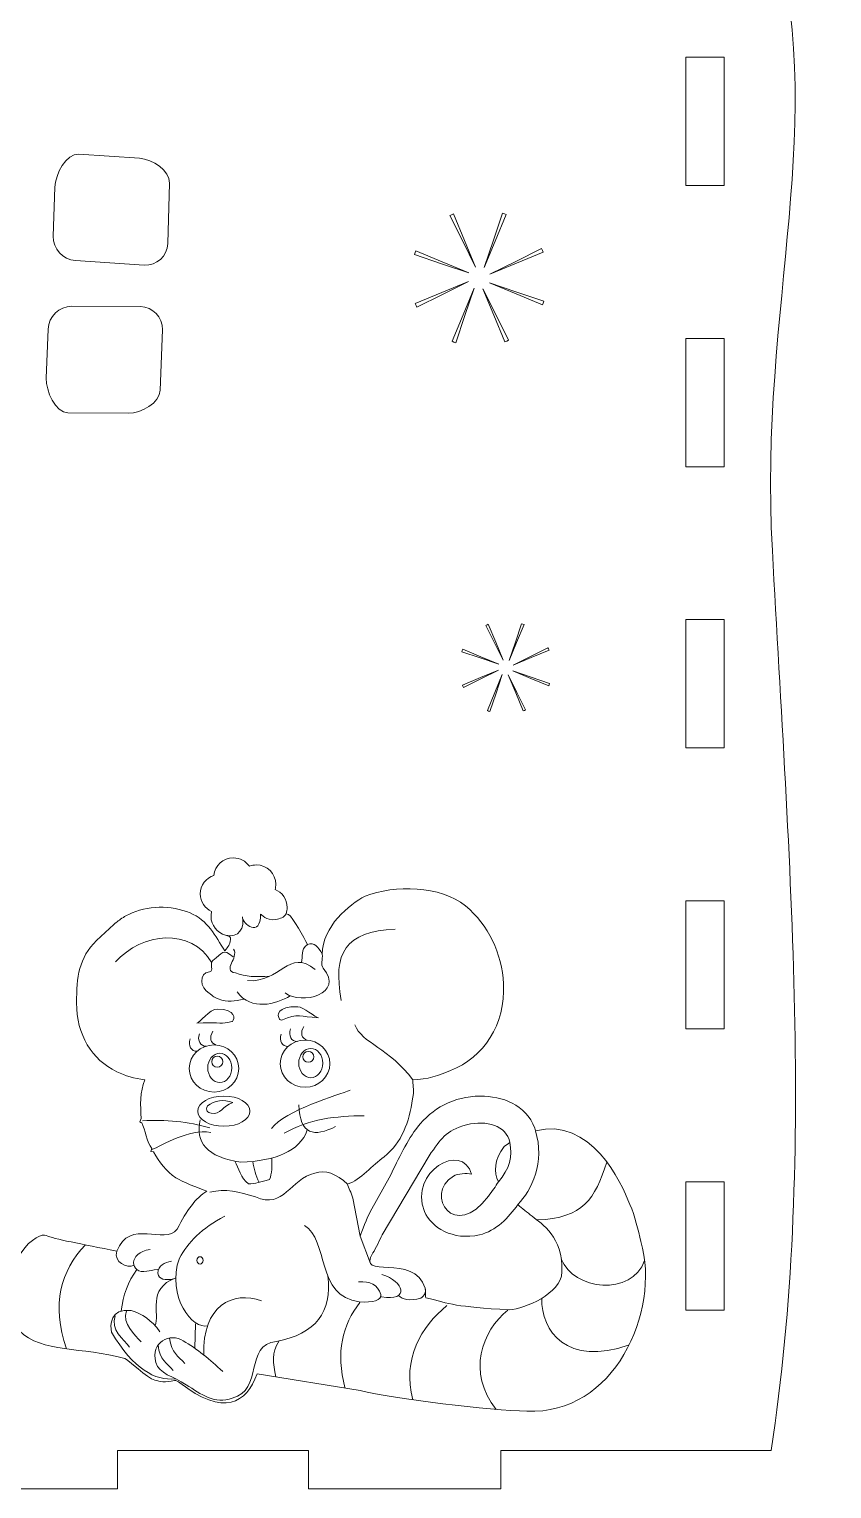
# Model space of a CAD drawing. Header units: centimetres. Extents: x -46.6 to 47.1, y -34.6 to 34.6.
# Drawn here: x -31.82 to -19.25, y -9.19 to 13.65 of the extents above; entities that cross this region are included whole.
import ezdxf

# ---------------------------------------------------------------- set-up
doc = ezdxf.new("R2010")
doc.units = ezdxf.units.CM
doc.header["$MEASUREMENT"] = 0
doc.layers.add('layer 1', color=7, linetype='Continuous')

msp = doc.modelspace()

# ---------------------------------------------------------------- linework, layer by layer
at = {"layer": 'layer 1', "color": 5, "lineweight": 9}
for centre, major_axis, ratio in [((-28.9217, -2.61147), (0.3875, 0), 0.95429677), ((-27.49719, -2.53592), (0.3875, 0), 0.95429677), ((-28.83249, -2.6026), (0, 0.22998), 0.81841899), ((-28.87213, -2.5048), (0.08661, 0), 0.98856945), ((-27.40798, -2.52704), (0, 0.22997), 0.81845458), ((-27.44763, -2.42925), (0.08661, 0), 0.98856945), ((-28.76841, -3.27924), (0.40875, 0), 0.57866667), ((-29.14146, -5.61382), (0, 0.05757), 0.82681952)]:
    msp.add_ellipse(centre, major_axis=major_axis, ratio=ratio, dxfattribs=at)
at = {"layer": 'layer 1', "color": 250, "lineweight": 9}
for points, knots in [([(-33.47356, 25.71286), (-33.7584, 26.18218), (-33.6982, 26.8025), (-33.29278, 27.20792), (-33.29278, 27.20792), (-32.9273, 27.5734), (-32.3871, 27.65834), (-31.94036, 27.46282), (-31.94036, 27.46282), (-31.49362, 27.65836), (-30.95342, 27.5734), (-30.5879, 27.2079), (-30.5879, 27.2079), (-30.1826, 26.80254), (-30.12236, 26.1824), (-30.40702, 25.7131), (-30.40702, 25.7131), (-30.40702, 25.7131), (-20.21656, 15.39288), (-20.21656, 15.39288), (-20.21656, 15.39288), (-19.25286, 12.25298), (-20.40586, 9.32474), (-20.18298, 5.49694), (-20.18298, 5.49694), (-19.92496, 0.56344), (-19.50816, -4.05252), (-20.20264, -8.58912), (-20.20264, -8.58912), (-20.20264, -8.58912), (-24.43474, -8.58908), (-24.43474, -8.58908), (-24.43474, -8.58908), (-24.43474, -8.58908), (-24.43474, -9.18912), (-24.43474, -9.18912), (-24.43474, -9.18912), (-24.43474, -9.18912), (-27.44274, -9.18912), (-27.44274, -9.18912), (-27.44274, -9.18912), (-27.44274, -9.18912), (-27.44274, -8.58908), (-27.44274, -8.58908), (-27.44274, -8.58908), (-27.44274, -8.58908), (-30.43474, -8.58908), (-30.43474, -8.58908), (-30.43474, -8.58908), (-30.43474, -8.58908), (-30.43474, -9.18912), (-30.43474, -9.18912), (-30.43474, -9.18912), (-30.43474, -9.18912), (-33.44274, -9.18912), (-33.44274, -9.18912), (-33.44274, -9.18912), (-33.44274, -9.18912), (-33.44274, -8.58908), (-33.44274, -8.58908), (-33.44274, -8.58908), (-33.44274, -8.58908), (-36.43474, -8.58908), (-36.43474, -8.58908), (-36.43474, -8.58908), (-36.43474, -8.58908), (-36.43474, -9.18912), (-36.43474, -9.18912), (-36.43474, -9.18912), (-36.43474, -9.18912), (-39.44274, -9.18912), (-39.44274, -9.18912), (-39.44274, -9.18912), (-39.44274, -9.18912), (-39.44274, -8.58908), (-39.44274, -8.58908), (-39.44274, -8.58908), (-39.44274, -8.58908), (-43.67388, -8.58912), (-43.67388, -8.58912), (-43.67388, -8.58912), (-44.36836, -4.05252), (-43.95156, 0.56344), (-43.69354, 5.49694), (-43.69354, 5.49694), (-43.47096, 9.31954), (-44.6204, 12.24502), (-43.66376, 15.38008), (-43.66376, 15.38008), (-43.66376, 15.38008), (-43.66378, 15.39288), (-43.66378, 15.39288), (-43.66378, 15.39288), (-43.66378, 15.39288), (-33.47356, 25.71286), (-33.47356, 25.71286)], [0, 0, 0, 0, 0.04, 0.04, 0.04, 0.04, 0.08, 0.08, 0.08, 0.08, 0.12, 0.12, 0.12, 0.12, 0.16, 0.16, 0.16, 0.16, 0.2, 0.2, 0.2, 0.2, 0.24, 0.24, 0.24, 0.24, 0.28, 0.28, 0.28, 0.28, 0.32, 0.32, 0.32, 0.32, 0.36, 0.36, 0.36, 0.36, 0.4, 0.4, 0.4, 0.4, 0.44, 0.44, 0.44, 0.44, 0.48, 0.48, 0.48, 0.48, 0.52, 0.52, 0.52, 0.52, 0.56, 0.56, 0.56, 0.56, 0.6, 0.6, 0.6, 0.6, 0.64, 0.64, 0.64, 0.64, 0.68, 0.68, 0.68, 0.68, 0.72, 0.72, 0.72, 0.72, 0.76, 0.76, 0.76, 0.76, 0.8, 0.8, 0.8, 0.8, 0.84, 0.84, 0.84, 0.84, 0.88, 0.88, 0.88, 0.88, 0.92, 0.92, 0.92, 0.92, 1, 1, 1, 1]), ([(-31.03825, 11.69699), (-31.03825, 11.69699), (-30.08698, 11.63424), (-30.08698, 11.63424), (-30.08698, 11.63424), (-29.89007, 11.6213), (-29.61131, 11.44112), (-29.61753, 11.2438), (-29.61753, 11.2438), (-29.61753, 11.2438), (-29.64751, 10.29799), (-29.64751, 10.29799), (-29.64751, 10.29799), (-29.65377, 10.10064), (-29.81993, 9.94986), (-30.01685, 9.96283), (-30.01685, 9.96283), (-30.01685, 9.96283), (-31.09098, 10.03365), (-31.09098, 10.03365), (-31.09098, 10.03365), (-31.28783, 10.04662), (-31.44382, 10.21867), (-31.43757, 10.41602), (-31.43757, 10.41602), (-31.43757, 10.41602), (-31.41328, 11.18211), (-31.41328, 11.18211), (-31.41328, 11.18211), (-31.40703, 11.37946), (-31.23513, 11.70993), (-31.03825, 11.69699)], [0, 0, 0, 0, 0.11111111, 0.11111111, 0.11111111, 0.11111111, 0.22222222, 0.22222222, 0.22222222, 0.22222222, 0.33333333, 0.33333333, 0.33333333, 0.33333333, 0.44444444, 0.44444444, 0.44444444, 0.44444444, 0.55555556, 0.55555556, 0.55555556, 0.55555556, 0.66666667, 0.66666667, 0.66666667, 0.66666667, 0.77777778, 0.77777778, 0.77777778, 0.77777778, 1, 1, 1, 1]), ([(-31.20932, 7.64944), (-31.20932, 7.64944), (-30.25839, 7.64453), (-30.25839, 7.64453), (-30.25839, 7.64453), (-30.06155, 7.64347), (-29.77189, 7.80383), (-29.76469, 8.00159), (-29.76469, 8.00159), (-29.76469, 8.00159), (-29.73031, 8.94954), (-29.73031, 8.94954), (-29.73031, 8.94954), (-29.72313, 9.14733), (-29.87825, 9.30993), (-30.0751, 9.31096), (-30.0751, 9.31096), (-30.0751, 9.31096), (-31.14885, 9.31652), (-31.14885, 9.31652), (-31.14885, 9.31652), (-31.34564, 9.31754), (-31.51256, 9.15659), (-31.51973, 8.9588), (-31.51973, 8.9588), (-31.51973, 8.9588), (-31.54758, 8.19098), (-31.54758, 8.19098), (-31.54758, 8.19098), (-31.55476, 7.99319), (-31.40614, 7.65049), (-31.20932, 7.64944)], [0, 0, 0, 0, 0.11111111, 0.11111111, 0.11111111, 0.11111111, 0.22222222, 0.22222222, 0.22222222, 0.22222222, 0.33333333, 0.33333333, 0.33333333, 0.33333333, 0.44444444, 0.44444444, 0.44444444, 0.44444444, 0.55555556, 0.55555556, 0.55555556, 0.55555556, 0.66666667, 0.66666667, 0.66666667, 0.66666667, 0.77777778, 0.77777778, 0.77777778, 0.77777778, 1, 1, 1, 1])]:
    msp.add_open_spline(points, degree=3, knots=knots, dxfattribs=at)
at = {"layer": 'layer 1', "lineweight": 9}
for points in [[(-21.53888, 13.21492), (-21.53888, 13.21492), (-20.93888, 13.21492), (-20.93888, 13.21492), (-20.93888, 13.21492), (-20.93888, 13.21492), (-20.93888, 11.20692), (-20.93888, 11.20692), (-20.93888, 11.20692), (-20.93888, 11.20692), (-21.53888, 11.20692), (-21.53888, 11.20692), (-21.53888, 11.20692), (-21.53888, 11.20692), (-21.53888, 13.21492), (-21.53888, 13.21492)], [(-21.53888, 8.81492), (-21.53888, 8.81492), (-20.93888, 8.81492), (-20.93888, 8.81492), (-20.93888, 8.81492), (-20.93888, 8.81492), (-20.93888, 6.80692), (-20.93888, 6.80692), (-20.93888, 6.80692), (-20.93888, 6.80692), (-21.53888, 6.80692), (-21.53888, 6.80692), (-21.53888, 6.80692), (-21.53888, 6.80692), (-21.53888, 8.81492), (-21.53888, 8.81492)], [(-21.53888, 4.41492), (-21.53888, 4.41492), (-20.93888, 4.41492), (-20.93888, 4.41492), (-20.93888, 4.41492), (-20.93888, 4.41492), (-20.93888, 2.40692), (-20.93888, 2.40692), (-20.93888, 2.40692), (-20.93888, 2.40692), (-21.53888, 2.40692), (-21.53888, 2.40692), (-21.53888, 2.40692), (-21.53888, 2.40692), (-21.53888, 4.41492), (-21.53888, 4.41492)], [(-21.53888, 0.01492), (-21.53888, 0.01492), (-20.93888, 0.01492), (-20.93888, 0.01492), (-20.93888, 0.01492), (-20.93888, 0.01492), (-20.93888, -1.99308), (-20.93888, -1.99308), (-20.93888, -1.99308), (-20.93888, -1.99308), (-21.53888, -1.99308), (-21.53888, -1.99308), (-21.53888, -1.99308), (-21.53888, -1.99308), (-21.53888, 0.01492), (-21.53888, 0.01492)], [(-21.53888, -4.38508), (-21.53888, -4.38508), (-20.93888, -4.38508), (-20.93888, -4.38508), (-20.93888, -4.38508), (-20.93888, -4.38508), (-20.93888, -6.39308), (-20.93888, -6.39308), (-20.93888, -6.39308), (-20.93888, -6.39308), (-21.53888, -6.39308), (-21.53888, -6.39308), (-21.53888, -6.39308), (-21.53888, -6.39308), (-21.53888, -4.38508), (-21.53888, -4.38508)]]:
    msp.add_open_spline(points, degree=3, knots=[0, 0, 0, 0, 0.2, 0.2, 0.2, 0.2, 0.4, 0.4, 0.4, 0.4, 0.6, 0.6, 0.6, 0.6, 1, 1, 1, 1], dxfattribs=at)
at = {"layer": 'layer 1', "color": 5, "lineweight": 9}
for points, knots in [([(-24.83045, 9.93076), (-24.83045, 9.93076), (-25.00288, 10.34664), (-25.00288, 10.34664), (-25.00288, 10.34664), (-25.00288, 10.34664), (-25.17511, 10.76265), (-25.17511, 10.76265), (-25.17511, 10.76265), (-25.17511, 10.76265), (-25.20295, 10.75009), (-25.20295, 10.75009), (-25.20295, 10.75009), (-25.20295, 10.75009), (-25.23073, 10.73735), (-25.23073, 10.73735), (-25.23073, 10.73735), (-25.23073, 10.73735), (-25.03053, 10.33409), (-25.03053, 10.33409), (-25.03053, 10.33409), (-25.03053, 10.33409), (-24.83045, 9.93076), (-24.83045, 9.93076)], [0, 0, 0, 0, 0.14285714, 0.14285714, 0.14285714, 0.14285714, 0.28571429, 0.28571429, 0.28571429, 0.28571429, 0.42857143, 0.42857143, 0.42857143, 0.42857143, 0.57142857, 0.57142857, 0.57142857, 0.57142857, 0.71428571, 0.71428571, 0.71428571, 0.71428571, 1, 1, 1, 1]), ([(-24.69366, 9.92246), (-24.69366, 9.92246), (-24.52136, 10.33846), (-24.52136, 10.33846), (-24.52136, 10.33846), (-24.52136, 10.33846), (-24.34913, 10.75434), (-24.34913, 10.75434), (-24.34913, 10.75434), (-24.34913, 10.75434), (-24.37779, 10.76506), (-24.37779, 10.76506), (-24.37779, 10.76506), (-24.37779, 10.76506), (-24.40639, 10.7759), (-24.40639, 10.7759), (-24.40639, 10.7759), (-24.40639, 10.7759), (-24.55009, 10.34918), (-24.55009, 10.34918), (-24.55009, 10.34918), (-24.55009, 10.34918), (-24.69366, 9.92246), (-24.69366, 9.92246)], [0, 0, 0, 0, 0.14285714, 0.14285714, 0.14285714, 0.14285714, 0.28571429, 0.28571429, 0.28571429, 0.28571429, 0.42857143, 0.42857143, 0.42857143, 0.42857143, 0.57142857, 0.57142857, 0.57142857, 0.57142857, 0.71428571, 0.71428571, 0.71428571, 0.71428571, 1, 1, 1, 1]), ([(-24.93299, 9.84002), (-24.93299, 9.84002), (-25.34919, 10.01225), (-25.34919, 10.01225), (-25.34919, 10.01225), (-25.34919, 10.01225), (-25.76507, 10.18455), (-25.76507, 10.18455), (-25.76507, 10.18455), (-25.76507, 10.18455), (-25.77579, 10.15602), (-25.77579, 10.15602), (-25.77579, 10.15602), (-25.77579, 10.15602), (-25.78644, 10.12729), (-25.78644, 10.12729), (-25.78644, 10.12729), (-25.78644, 10.12729), (-25.35972, 9.98359), (-25.35972, 9.98359), (-25.35972, 9.98359), (-25.35972, 9.98359), (-24.93299, 9.84002), (-24.93299, 9.84002)], [0, 0, 0, 0, 0.14285714, 0.14285714, 0.14285714, 0.14285714, 0.28571429, 0.28571429, 0.28571429, 0.28571429, 0.42857143, 0.42857143, 0.42857143, 0.42857143, 0.57142857, 0.57142857, 0.57142857, 0.57142857, 0.71428571, 0.71428571, 0.71428571, 0.71428571, 1, 1, 1, 1]), ([(-23.78359, 10.19223), (-23.78359, 10.19223), (-23.79633, 10.22019), (-23.79633, 10.22019), (-23.79633, 10.22019), (-23.79633, 10.22019), (-24.19959, 10.01999), (-24.19959, 10.01999), (-24.19959, 10.01999), (-24.19959, 10.01999), (-24.60292, 9.81985), (-24.60292, 9.81985), (-24.60292, 9.81985), (-24.60292, 9.81985), (-24.18704, 9.99215), (-24.18704, 9.99215), (-24.18704, 9.99215), (-24.18704, 9.99215), (-23.7709, 10.16445), (-23.7709, 10.16445), (-23.7709, 10.16445), (-23.7709, 10.16445), (-23.78359, 10.19223), (-23.78359, 10.19223)], [0, 0, 0, 0, 0.14285714, 0.14285714, 0.14285714, 0.14285714, 0.28571429, 0.28571429, 0.28571429, 0.28571429, 0.42857143, 0.42857143, 0.42857143, 0.42857143, 0.57142857, 0.57142857, 0.57142857, 0.57142857, 0.71428571, 0.71428571, 0.71428571, 0.71428571, 1, 1, 1, 1]), ([(-25.76069, 9.33073), (-25.76069, 9.33073), (-25.74807, 9.30308), (-25.74807, 9.30308), (-25.74807, 9.30308), (-25.74807, 9.30308), (-25.34475, 9.50315), (-25.34475, 9.50315), (-25.34475, 9.50315), (-25.34475, 9.50315), (-24.94143, 9.70336), (-24.94143, 9.70336), (-24.94143, 9.70336), (-24.94143, 9.70336), (-25.3575, 9.53093), (-25.3575, 9.53093), (-25.3575, 9.53093), (-25.3575, 9.53093), (-25.7735, 9.35856), (-25.7735, 9.35856), (-25.7735, 9.35856), (-25.7735, 9.35856), (-25.76069, 9.33073), (-25.76069, 9.33073)], [0, 0, 0, 0, 0.14285714, 0.14285714, 0.14285714, 0.14285714, 0.28571429, 0.28571429, 0.28571429, 0.28571429, 0.42857143, 0.42857143, 0.42857143, 0.42857143, 0.57142857, 0.57142857, 0.57142857, 0.57142857, 0.71428571, 0.71428571, 0.71428571, 0.71428571, 1, 1, 1, 1]), ([(-24.85062, 9.60069), (-24.85062, 9.60069), (-25.02285, 9.18462), (-25.02285, 9.18462), (-25.02285, 9.18462), (-25.02285, 9.18462), (-25.19528, 8.76861), (-25.19528, 8.76861), (-25.19528, 8.76861), (-25.19528, 8.76861), (-25.16655, 8.75789), (-25.16655, 8.75789), (-25.16655, 8.75789), (-25.16655, 8.75789), (-25.13802, 8.74724), (-25.13802, 8.74724), (-25.13802, 8.74724), (-25.13802, 8.74724), (-24.99432, 9.17409), (-24.99432, 9.17409), (-24.99432, 9.17409), (-24.99432, 9.17409), (-24.85062, 9.60069), (-24.85062, 9.60069)], [0, 0, 0, 0, 0.14285714, 0.14285714, 0.14285714, 0.14285714, 0.28571429, 0.28571429, 0.28571429, 0.28571429, 0.42857143, 0.42857143, 0.42857143, 0.42857143, 0.57142857, 0.57142857, 0.57142857, 0.57142857, 0.71428571, 0.71428571, 0.71428571, 0.71428571, 1, 1, 1, 1]), ([(-24.61135, 9.68306), (-24.61135, 9.68306), (-24.19522, 9.51083), (-24.19522, 9.51083), (-24.19522, 9.51083), (-24.19522, 9.51083), (-23.77934, 9.33853), (-23.77934, 9.33853), (-23.77934, 9.33853), (-23.77934, 9.33853), (-23.76849, 9.36713), (-23.76849, 9.36713), (-23.76849, 9.36713), (-23.76849, 9.36713), (-23.7579, 9.39579), (-23.7579, 9.39579), (-23.7579, 9.39579), (-23.7579, 9.39579), (-24.1845, 9.53936), (-24.1845, 9.53936), (-24.1845, 9.53936), (-24.1845, 9.53936), (-24.61135, 9.68306), (-24.61135, 9.68306)], [0, 0, 0, 0, 0.14285714, 0.14285714, 0.14285714, 0.14285714, 0.28571429, 0.28571429, 0.28571429, 0.28571429, 0.42857143, 0.42857143, 0.42857143, 0.42857143, 0.57142857, 0.57142857, 0.57142857, 0.57142857, 0.71428571, 0.71428571, 0.71428571, 0.71428571, 1, 1, 1, 1]), ([(-24.71396, 9.59225), (-24.71396, 9.59225), (-24.54166, 9.17618), (-24.54166, 9.17618), (-24.54166, 9.17618), (-24.54166, 9.17618), (-24.36923, 8.76043), (-24.36923, 8.76043), (-24.36923, 8.76043), (-24.36923, 8.76043), (-24.34145, 8.77286), (-24.34145, 8.77286), (-24.34145, 8.77286), (-24.34145, 8.77286), (-24.31361, 8.78573), (-24.31361, 8.78573), (-24.31361, 8.78573), (-24.31361, 8.78573), (-24.51369, 9.18906), (-24.51369, 9.18906), (-24.51369, 9.18906), (-24.51369, 9.18906), (-24.71396, 9.59225), (-24.71396, 9.59225)], [0, 0, 0, 0, 0.14285714, 0.14285714, 0.14285714, 0.14285714, 0.28571429, 0.28571429, 0.28571429, 0.28571429, 0.42857143, 0.42857143, 0.42857143, 0.42857143, 0.57142857, 0.57142857, 0.57142857, 0.57142857, 0.71428571, 0.71428571, 0.71428571, 0.71428571, 1, 1, 1, 1]), ([(-24.39627, 3.77708), (-24.39627, 3.77708), (-24.51308, 4.05881), (-24.51308, 4.05881), (-24.51308, 4.05881), (-24.51308, 4.05881), (-24.62976, 4.34063), (-24.62976, 4.34063), (-24.62976, 4.34063), (-24.62976, 4.34063), (-24.64862, 4.33212), (-24.64862, 4.33212), (-24.64862, 4.33212), (-24.64862, 4.33212), (-24.66744, 4.32349), (-24.66744, 4.32349), (-24.66744, 4.32349), (-24.66744, 4.32349), (-24.53181, 4.0503), (-24.53181, 4.0503), (-24.53181, 4.0503), (-24.53181, 4.0503), (-24.39627, 3.77708), (-24.39627, 3.77708)], [0, 0, 0, 0, 0.14285714, 0.14285714, 0.14285714, 0.14285714, 0.28571429, 0.28571429, 0.28571429, 0.28571429, 0.42857143, 0.42857143, 0.42857143, 0.42857143, 0.57142857, 0.57142857, 0.57142857, 0.57142857, 0.71428571, 0.71428571, 0.71428571, 0.71428571, 1, 1, 1, 1]), ([(-24.30361, 3.77145), (-24.30361, 3.77145), (-24.18688, 4.05327), (-24.18688, 4.05327), (-24.18688, 4.05327), (-24.18688, 4.05327), (-24.0702, 4.335), (-24.0702, 4.335), (-24.0702, 4.335), (-24.0702, 4.335), (-24.08962, 4.34226), (-24.08962, 4.34226), (-24.08962, 4.34226), (-24.08962, 4.34226), (-24.109, 4.34961), (-24.109, 4.34961), (-24.109, 4.34961), (-24.109, 4.34961), (-24.20634, 4.06053), (-24.20634, 4.06053), (-24.20634, 4.06053), (-24.20634, 4.06053), (-24.30361, 3.77145), (-24.30361, 3.77145)], [0, 0, 0, 0, 0.14285714, 0.14285714, 0.14285714, 0.14285714, 0.28571429, 0.28571429, 0.28571429, 0.28571429, 0.42857143, 0.42857143, 0.42857143, 0.42857143, 0.57142857, 0.57142857, 0.57142857, 0.57142857, 0.71428571, 0.71428571, 0.71428571, 0.71428571, 1, 1, 1, 1]), ([(-24.46574, 3.7156), (-24.46574, 3.7156), (-24.74769, 3.83228), (-24.74769, 3.83228), (-24.74769, 3.83228), (-24.74769, 3.83228), (-25.02942, 3.949), (-25.02942, 3.949), (-25.02942, 3.949), (-25.02942, 3.949), (-25.03668, 3.92967), (-25.03668, 3.92967), (-25.03668, 3.92967), (-25.03668, 3.92967), (-25.0439, 3.91021), (-25.0439, 3.91021), (-25.0439, 3.91021), (-25.0439, 3.91021), (-24.75482, 3.81286), (-24.75482, 3.81286), (-24.75482, 3.81286), (-24.75482, 3.81286), (-24.46574, 3.7156), (-24.46574, 3.7156)], [0, 0, 0, 0, 0.14285714, 0.14285714, 0.14285714, 0.14285714, 0.28571429, 0.28571429, 0.28571429, 0.28571429, 0.42857143, 0.42857143, 0.42857143, 0.42857143, 0.57142857, 0.57142857, 0.57142857, 0.57142857, 0.71428571, 0.71428571, 0.71428571, 0.71428571, 1, 1, 1, 1]), ([(-23.68708, 3.9542), (-23.68708, 3.9542), (-23.69572, 3.97315), (-23.69572, 3.97315), (-23.69572, 3.97315), (-23.69572, 3.97315), (-23.9689, 3.83752), (-23.9689, 3.83752), (-23.9689, 3.83752), (-23.9689, 3.83752), (-24.24213, 3.70194), (-24.24213, 3.70194), (-24.24213, 3.70194), (-24.24213, 3.70194), (-23.9604, 3.81866), (-23.9604, 3.81866), (-23.9604, 3.81866), (-23.9604, 3.81866), (-23.67849, 3.93539), (-23.67849, 3.93539), (-23.67849, 3.93539), (-23.67849, 3.93539), (-23.68708, 3.9542), (-23.68708, 3.9542)], [0, 0, 0, 0, 0.14285714, 0.14285714, 0.14285714, 0.14285714, 0.28571429, 0.28571429, 0.28571429, 0.28571429, 0.42857143, 0.42857143, 0.42857143, 0.42857143, 0.57142857, 0.57142857, 0.57142857, 0.57142857, 0.71428571, 0.71428571, 0.71428571, 0.71428571, 1, 1, 1, 1]), ([(-25.02646, 3.37058), (-25.02646, 3.37058), (-25.01791, 3.35185), (-25.01791, 3.35185), (-25.01791, 3.35185), (-25.01791, 3.35185), (-24.74468, 3.48739), (-24.74468, 3.48739), (-24.74468, 3.48739), (-24.74468, 3.48739), (-24.47145, 3.62302), (-24.47145, 3.62302), (-24.47145, 3.62302), (-24.47145, 3.62302), (-24.75332, 3.50621), (-24.75332, 3.50621), (-24.75332, 3.50621), (-24.75332, 3.50621), (-25.03514, 3.38944), (-25.03514, 3.38944), (-25.03514, 3.38944), (-25.03514, 3.38944), (-25.02646, 3.37058), (-25.02646, 3.37058)], [0, 0, 0, 0, 0.14285714, 0.14285714, 0.14285714, 0.14285714, 0.28571429, 0.28571429, 0.28571429, 0.28571429, 0.42857143, 0.42857143, 0.42857143, 0.42857143, 0.57142857, 0.57142857, 0.57142857, 0.57142857, 0.71428571, 0.71428571, 0.71428571, 0.71428571, 1, 1, 1, 1]), ([(-24.40993, 3.55347), (-24.40993, 3.55347), (-24.52661, 3.2716), (-24.52661, 3.2716), (-24.52661, 3.2716), (-24.52661, 3.2716), (-24.64342, 2.98978), (-24.64342, 2.98978), (-24.64342, 2.98978), (-24.64342, 2.98978), (-24.62396, 2.98252), (-24.62396, 2.98252), (-24.62396, 2.98252), (-24.62396, 2.98252), (-24.60463, 2.97531), (-24.60463, 2.97531), (-24.60463, 2.97531), (-24.60463, 2.97531), (-24.50728, 3.26447), (-24.50728, 3.26447), (-24.50728, 3.26447), (-24.50728, 3.26447), (-24.40993, 3.55347), (-24.40993, 3.55347)], [0, 0, 0, 0, 0.14285714, 0.14285714, 0.14285714, 0.14285714, 0.28571429, 0.28571429, 0.28571429, 0.28571429, 0.42857143, 0.42857143, 0.42857143, 0.42857143, 0.57142857, 0.57142857, 0.57142857, 0.57142857, 0.71428571, 0.71428571, 0.71428571, 0.71428571, 1, 1, 1, 1]), ([(-24.31735, 3.54775), (-24.31735, 3.54775), (-24.20063, 3.26589), (-24.20063, 3.26589), (-24.20063, 3.26589), (-24.20063, 3.26589), (-24.08382, 2.98424), (-24.08382, 2.98424), (-24.08382, 2.98424), (-24.08382, 2.98424), (-24.065, 2.99266), (-24.065, 2.99266), (-24.065, 2.99266), (-24.065, 2.99266), (-24.04614, 3.00138), (-24.04614, 3.00138), (-24.04614, 3.00138), (-24.04614, 3.00138), (-24.18168, 3.27461), (-24.18168, 3.27461), (-24.18168, 3.27461), (-24.18168, 3.27461), (-24.31735, 3.54775), (-24.31735, 3.54775)], [0, 0, 0, 0, 0.14285714, 0.14285714, 0.14285714, 0.14285714, 0.28571429, 0.28571429, 0.28571429, 0.28571429, 0.42857143, 0.42857143, 0.42857143, 0.42857143, 0.57142857, 0.57142857, 0.57142857, 0.57142857, 0.71428571, 0.71428571, 0.71428571, 0.71428571, 1, 1, 1, 1]), ([(-24.24784, 3.60927), (-24.24784, 3.60927), (-23.96594, 3.49259), (-23.96594, 3.49259), (-23.96594, 3.49259), (-23.96594, 3.49259), (-23.6842, 3.37587), (-23.6842, 3.37587), (-23.6842, 3.37587), (-23.6842, 3.37587), (-23.67686, 3.39524), (-23.67686, 3.39524), (-23.67686, 3.39524), (-23.67686, 3.39524), (-23.66968, 3.41466), (-23.66968, 3.41466), (-23.66968, 3.41466), (-23.66968, 3.41466), (-23.95868, 3.51192), (-23.95868, 3.51192), (-23.95868, 3.51192), (-23.95868, 3.51192), (-24.24784, 3.60927), (-24.24784, 3.60927)], [0, 0, 0, 0, 0.14285714, 0.14285714, 0.14285714, 0.14285714, 0.28571429, 0.28571429, 0.28571429, 0.28571429, 0.42857143, 0.42857143, 0.42857143, 0.42857143, 0.57142857, 0.57142857, 0.57142857, 0.57142857, 0.71428571, 0.71428571, 0.71428571, 0.71428571, 1, 1, 1, 1]), ([(-28.62019, 0.68506), (-28.51629, 0.68506), (-28.42451, 0.63357), (-28.3693, 0.5549), (-28.3693, 0.5549), (-28.33577, 0.56746), (-28.29943, 0.57435), (-28.26147, 0.57435), (-28.26147, 0.57435), (-28.09271, 0.57435), (-27.9559, 0.43853), (-27.9559, 0.27099), (-27.9559, 0.27099), (-27.9559, 0.24332), (-27.95965, 0.21653), (-27.96664, 0.19107), (-27.96664, 0.19107), (-27.85576, 0.14555), (-27.77774, 0.03714), (-27.77774, -0.08937), (-27.77774, -0.08937), (-27.77774, -0.12482), (-27.78388, -0.15883), (-27.79514, -0.19045), (-27.79514, -0.19045), (-27.783, -0.19356), (-27.77054, -0.19677), (-27.75741, -0.20022), (-27.75741, -0.20022), (-27.69088, -0.24862), (-27.50533, -0.56777), (-27.46007, -0.67207), (-27.46007, -0.67207), (-27.3573, -0.63134), (-27.28577, -0.70003), (-27.23023, -0.82465), (-27.23023, -0.82465), (-27.22834, -0.38347), (-26.80193, -0.04358), (-26.55875, 0.08334), (-26.55875, 0.08334), (-26.09752, 0.26662), (-25.3736, 0.25288), (-24.98604, -0.06641), (-24.98604, -0.06641), (-24.62929, -0.36032), (-24.4155, -0.81264), (-24.39197, -1.28725), (-24.39197, -1.28725), (-24.36029, -1.92624), (-24.6986, -2.43693), (-25.22058, -2.64519), (-25.22058, -2.64519), (-25.3854, -2.71094), (-25.59243, -2.78703), (-25.81317, -2.79077), (-25.81317, -2.79077), (-25.80737, -2.92095), (-25.79046, -2.93747), (-25.81331, -3.08513), (-25.81331, -3.08513), (-25.86953, -3.44845), (-25.98037, -3.77665), (-26.26136, -3.99238), (-26.26136, -3.99238), (-26.43367, -4.12467), (-26.63506, -4.35218), (-26.83125, -4.42059), (-26.83125, -4.42059), (-26.82116, -4.48543), (-26.7728, -4.54999), (-26.74856, -4.63944), (-26.74856, -4.63944), (-26.74856, -4.63944), (-26.63239, -5.23645), (-26.63239, -5.23645), (-26.63239, -5.23645), (-26.61734, -5.17821), (-26.51958, -4.93022), (-26.47833, -4.85541), (-26.47833, -4.85541), (-26.47833, -4.85541), (-26.15538, -4.2733), (-26.15538, -4.2733), (-26.15538, -4.2733), (-26.04582, -4.04544), (-25.88864, -3.7188), (-25.73667, -3.52734), (-25.73667, -3.52734), (-25.51272, -3.24521), (-25.17685, -3.04322), (-24.75474, -3.04339), (-24.75474, -3.04339), (-24.41203, -3.04351), (-24.04997, -3.17473), (-23.89939, -3.54263), (-23.89939, -3.54263), (-23.89683, -3.5575), (-23.8945, -3.57242), (-23.8924, -3.58737), (-23.8924, -3.58737), (-23.03116, -3.36332), (-22.54591, -4.38852), (-22.41413, -4.73878), (-22.41413, -4.73878), (-22.41413, -4.73878), (-22.41414, -4.73878), (-22.41414, -4.73878), (-22.41414, -4.73878), (-22.32746, -4.91514), (-22.28902, -5.14622), (-22.24036, -5.31766), (-22.24036, -5.31766), (-21.92538, -6.4274), (-22.67012, -8.04145), (-24.02402, -7.97254), (-24.02402, -7.97254), (-24.5877, -7.96817), (-26.1045, -7.78119), (-26.63522, -7.64928), (-26.63522, -7.64928), (-26.63522, -7.64928), (-28.2495, -7.39175), (-28.2495, -7.39175), (-28.2495, -7.39175), (-28.41054, -7.84881), (-28.76966, -8.06327), (-29.45989, -7.53067), (-29.45989, -7.53067), (-29.48075, -7.51458), (-29.51867, -7.48807), (-29.54192, -7.49393), (-29.54192, -7.49393), (-29.69412, -7.53234), (-29.76616, -7.50888), (-29.85014, -7.4887), (-29.85014, -7.4887), (-29.95656, -7.46312), (-30.28505, -7.15938), (-30.31888, -7.14986), (-30.31888, -7.14986), (-30.99243, -6.96037), (-31.6156, -7.06899), (-31.96808, -6.71667), (-31.96808, -6.71667), (-32.3551, -5.49961), (-31.64179, -5.17241), (-31.54991, -5.22238), (-31.54991, -5.22238), (-31.43681, -5.28391), (-30.99059, -5.353), (-30.44477, -5.4725), (-30.44477, -5.4725), (-30.24659, -4.95058), (-29.69532, -5.37845), (-29.49857, -5.12582), (-29.49857, -5.12582), (-29.3481, -4.82625), (-29.21399, -4.64407), (-29.0346, -4.52914), (-29.0346, -4.52914), (-29.17457, -4.48134), (-29.42314, -4.38183), (-29.51935, -4.32138), (-29.51935, -4.32138), (-29.67613, -4.22289), (-29.77277, -4.07519), (-29.86977, -3.91694), (-29.86977, -3.91694), (-29.86977, -3.91694), (-29.87156, -3.91322), (-29.87156, -3.91322), (-29.87156, -3.91322), (-29.87156, -3.91322), (-29.91282, -3.90842), (-29.91282, -3.90842), (-29.91282, -3.90842), (-29.91282, -3.90842), (-29.89501, -3.86469), (-29.89501, -3.86469), (-29.89501, -3.86469), (-29.97606, -3.76177), (-30.00069, -3.56243), (-30.0537, -3.4642), (-30.0537, -3.4642), (-30.05717, -3.45775), (-30.07794, -3.45063), (-30.08169, -3.4451), (-30.08169, -3.4451), (-30.08169, -3.4451), (-30.06387, -3.3932), (-30.06387, -3.3932), (-30.06387, -3.3932), (-30.07548, -3.19336), (-30.08203, -2.97433), (-30.00387, -2.79077), (-30.00387, -2.79077), (-30.1788, -2.76336), (-30.30399, -2.73032), (-30.44589, -2.66175), (-30.44589, -2.66175), (-30.83472, -2.47388), (-31.07426, -2.08217), (-31.07426, -1.58628), (-31.07426, -1.58628), (-31.07426, -1.17464), (-31.03995, -0.88381), (-30.76004, -0.60749), (-30.76004, -0.60749), (-30.76004, -0.60749), (-30.4925, -0.35867), (-30.4925, -0.35867), (-30.4925, -0.35867), (-30.43818, -0.3153), (-30.40603, -0.2864), (-30.34122, -0.24596), (-30.34122, -0.24596), (-30.31864, -0.23186), (-30.28946, -0.21606), (-30.25819, -0.20012), (-30.25819, -0.20012), (-29.97148, -0.054), (-29.58839, -0.05586), (-29.29651, -0.17613), (-29.29651, -0.17613), (-29.02187, -0.28929), (-28.90234, -0.53558), (-28.75366, -0.77151), (-28.75366, -0.77151), (-28.69865, -0.69379), (-28.67723, -0.6857), (-28.66297, -0.59259), (-28.66297, -0.59259), (-28.65571, -0.54521), (-28.69363, -0.54417), (-28.74422, -0.52372), (-28.74422, -0.52372), (-28.87379, -0.48856), (-28.96903, -0.37087), (-28.96903, -0.23109), (-28.96903, -0.23109), (-28.96903, -0.2049), (-28.96569, -0.17949), (-28.95941, -0.15525), (-28.95941, -0.15525), (-29.06489, -0.10743), (-29.1382, -0.0018), (-29.1382, 0.12084), (-29.1382, 0.12084), (-29.1382, 0.25663), (-29.04832, 0.37159), (-28.92441, 0.41028), (-28.92441, 0.41028), (-28.9099, 0.56441), (-28.77925, 0.68506), (-28.62019, 0.68506)], [0, 0, 0, 0, 0.01538462, 0.01538462, 0.01538462, 0.01538462, 0.03076923, 0.03076923, 0.03076923, 0.03076923, 0.04615385, 0.04615385, 0.04615385, 0.04615385, 0.06153846, 0.06153846, 0.06153846, 0.06153846, 0.07692308, 0.07692308, 0.07692308, 0.07692308, 0.09230769, 0.09230769, 0.09230769, 0.09230769, 0.10769231, 0.10769231, 0.10769231, 0.10769231, 0.12307692, 0.12307692, 0.12307692, 0.12307692, 0.13846154, 0.13846154, 0.13846154, 0.13846154, 0.15384615, 0.15384615, 0.15384615, 0.15384615, 0.16923077, 0.16923077, 0.16923077, 0.16923077, 0.18461538, 0.18461538, 0.18461538, 0.18461538, 0.2, 0.2, 0.2, 0.2, 0.21538462, 0.21538462, 0.21538462, 0.21538462, 0.23076923, 0.23076923, 0.23076923, 0.23076923, 0.24615385, 0.24615385, 0.24615385, 0.24615385, 0.26153846, 0.26153846, 0.26153846, 0.26153846, 0.27692308, 0.27692308, 0.27692308, 0.27692308, 0.29230769, 0.29230769, 0.29230769, 0.29230769, 0.30769231, 0.30769231, 0.30769231, 0.30769231, 0.32307692, 0.32307692, 0.32307692, 0.32307692, 0.33846154, 0.33846154, 0.33846154, 0.33846154, 0.35384615, 0.35384615, 0.35384615, 0.35384615, 0.36923077, 0.36923077, 0.36923077, 0.36923077, 0.38461538, 0.38461538, 0.38461538, 0.38461538, 0.4, 0.4, 0.4, 0.4, 0.41538462, 0.41538462, 0.41538462, 0.41538462, 0.43076923, 0.43076923, 0.43076923, 0.43076923, 0.44615385, 0.44615385, 0.44615385, 0.44615385, 0.46153846, 0.46153846, 0.46153846, 0.46153846, 0.47692308, 0.47692308, 0.47692308, 0.47692308, 0.49230769, 0.49230769, 0.49230769, 0.49230769, 0.50769231, 0.50769231, 0.50769231, 0.50769231, 0.52307692, 0.52307692, 0.52307692, 0.52307692, 0.53846154, 0.53846154, 0.53846154, 0.53846154, 0.55384615, 0.55384615, 0.55384615, 0.55384615, 0.56923077, 0.56923077, 0.56923077, 0.56923077, 0.58461538, 0.58461538, 0.58461538, 0.58461538, 0.6, 0.6, 0.6, 0.6, 0.61538462, 0.61538462, 0.61538462, 0.61538462, 0.63076923, 0.63076923, 0.63076923, 0.63076923, 0.64615385, 0.64615385, 0.64615385, 0.64615385, 0.66153846, 0.66153846, 0.66153846, 0.66153846, 0.67692308, 0.67692308, 0.67692308, 0.67692308, 0.69230769, 0.69230769, 0.69230769, 0.69230769, 0.70769231, 0.70769231, 0.70769231, 0.70769231, 0.72307692, 0.72307692, 0.72307692, 0.72307692, 0.73846154, 0.73846154, 0.73846154, 0.73846154, 0.75384615, 0.75384615, 0.75384615, 0.75384615, 0.76923077, 0.76923077, 0.76923077, 0.76923077, 0.78461538, 0.78461538, 0.78461538, 0.78461538, 0.8, 0.8, 0.8, 0.8, 0.81538462, 0.81538462, 0.81538462, 0.81538462, 0.83076923, 0.83076923, 0.83076923, 0.83076923, 0.84615385, 0.84615385, 0.84615385, 0.84615385, 0.86153846, 0.86153846, 0.86153846, 0.86153846, 0.87692308, 0.87692308, 0.87692308, 0.87692308, 0.89230769, 0.89230769, 0.89230769, 0.89230769, 0.90769231, 0.90769231, 0.90769231, 0.90769231, 0.92307692, 0.92307692, 0.92307692, 0.92307692, 0.93846154, 0.93846154, 0.93846154, 0.93846154, 0.95384615, 0.95384615, 0.95384615, 0.95384615, 0.96923077, 0.96923077, 0.96923077, 0.96923077, 1, 1, 1, 1]), ([(-28.74422, -0.52372), (-28.52836, -0.58421), (-28.44202, -0.39594), (-28.47745, -0.23547), (-28.47745, -0.23547), (-28.47745, -0.35533), (-28.19401, -0.57149), (-28.19401, -0.19562), (-28.19401, -0.19562), (-28.17784, -0.19258), (-28.11774, -0.30634), (-27.95525, -0.27862), (-27.95525, -0.27862), (-27.89238, -0.26789), (-27.82303, -0.24854), (-27.79514, -0.19045)], [0, 0, 0, 0, 0.2, 0.2, 0.2, 0.2, 0.4, 0.4, 0.4, 0.4, 0.6, 0.6, 0.6, 0.6, 1, 1, 1, 1]), ([(-28.6214, -0.86431), (-28.79497, -0.71968), (-28.781, -0.80553), (-28.94026, -0.92188), (-28.94026, -0.92188), (-28.99578, -0.96244), (-28.91965, -1.09224), (-28.9934, -1.09865), (-28.9934, -1.09865), (-29.17139, -1.11412), (-29.13792, -1.35787), (-29.00074, -1.43269), (-29.00074, -1.43269), (-28.9402, -1.46571), (-28.98295, -1.46767), (-28.85536, -1.52089), (-28.85536, -1.52089), (-28.69506, -1.58774), (-28.61344, -1.5534), (-28.45311, -1.5286)], [0, 0, 0, 0, 0.16666667, 0.16666667, 0.16666667, 0.16666667, 0.33333333, 0.33333333, 0.33333333, 0.33333333, 0.5, 0.5, 0.5, 0.5, 0.66666667, 0.66666667, 0.66666667, 0.66666667, 1, 1, 1, 1]), ([(-28.04944, -1.16665), (-28.26371, -1.18101), (-28.4337, -1.17766), (-28.58598, -1.11674), (-28.58598, -1.11674), (-28.80445, -1.07245), (-28.52693, -0.88202), (-28.61698, -0.74473)], [0, 0, 0, 0, 0.33333333, 0.33333333, 0.33333333, 0.33333333, 1, 1, 1, 1]), ([(-27.8088, -1.42933), (-27.55565, -1.6235), (-26.87136, -1.44374), (-27.2146, -1.04109), (-27.2146, -1.04109), (-27.25806, -0.99011), (-27.21496, -0.90174), (-27.23023, -0.82466)], [0, 0, 0, 0, 0.33333333, 0.33333333, 0.33333333, 0.33333333, 1, 1, 1, 1]), ([(-28.63262, -1.87489), (-28.59701, -1.83415), (-28.57234, -1.68401), (-28.86348, -1.68135), (-28.86348, -1.68135), (-29.00247, -1.68008), (-29.14735, -1.90128), (-29.1906, -1.90128), (-29.1906, -1.90128), (-28.90505, -1.8862), (-28.81555, -1.9134), (-28.70569, -1.88997), (-28.70569, -1.88997), (-28.68644, -1.88587), (-28.6345, -1.87703), (-28.63262, -1.87489)], [0, 0, 0, 0, 0.2, 0.2, 0.2, 0.2, 0.4, 0.4, 0.4, 0.4, 0.6, 0.6, 0.6, 0.6, 1, 1, 1, 1]), ([(-27.89696, -1.84071), (-27.93924, -1.77823), (-27.93962, -1.63759), (-27.61059, -1.64403), (-27.61059, -1.64403), (-27.53372, -1.64553), (-27.33131, -1.81773), (-27.28806, -1.81773), (-27.28806, -1.81773), (-27.5736, -1.8024), (-27.60995, -1.73617), (-27.85267, -1.8522), (-27.85267, -1.8522), (-27.87005, -1.86051), (-27.89536, -1.84307), (-27.89696, -1.84071)], [0, 0, 0, 0, 0.2, 0.2, 0.2, 0.2, 0.4, 0.4, 0.4, 0.4, 0.6, 0.6, 0.6, 0.6, 1, 1, 1, 1]), ([(-28.96466, -3.31223), (-28.8126, -3.33659), (-28.79342, -3.19929), (-28.62808, -3.14615), (-28.62808, -3.14615), (-28.77733, -3.08377), (-28.90695, -3.11552), (-29.02666, -3.19487), (-29.02666, -3.19487), (-29.05625, -3.27085), (-29.02367, -3.30123), (-28.96466, -3.31223)], [0, 0, 0, 0, 0.25, 0.25, 0.25, 0.25, 0.5, 0.5, 0.5, 0.5, 1, 1, 1, 1]), ([(-29.1369, -3.41492), (-29.22131, -3.76706), (-29.03332, -3.99871), (-28.50361, -4.07922), (-28.50361, -4.07922), (-27.9612, -4.05608), (-27.58013, -3.91193), (-27.46288, -3.56992)], [0, 0, 0, 0, 0.33333333, 0.33333333, 0.33333333, 0.33333333, 1, 1, 1, 1]), ([(-23.94449, -4.92269), (-23.78816, -5.04867), (-23.46086, -5.23701), (-23.47684, -5.79499), (-23.47684, -5.79499), (-23.48681, -6.14306), (-24.06578, -6.36593), (-24.29641, -6.38883), (-24.29641, -6.38883), (-25.15421, -6.33763), (-25.21732, -6.30069), (-25.60512, -6.19908), (-25.60512, -6.19908), (-25.62529, -6.1938), (-25.60502, -6.10403), (-25.6184, -6.0504), (-25.6184, -6.0504), (-25.7841, -5.48519), (-26.70554, -5.93134), (-26.43499, -5.49829), (-26.43499, -5.49829), (-26.39361, -5.43206), (-26.32577, -5.2862), (-26.28872, -5.21658), (-26.28872, -5.21658), (-26.28872, -5.21658), (-25.55606, -3.97583), (-25.55606, -3.97583), (-25.55606, -3.97583), (-25.36373, -3.71512), (-25.30933, -3.58334), (-24.96901, -3.49245), (-24.96901, -3.49245), (-24.65231, -3.41475), (-24.34743, -3.50236), (-24.29196, -3.77026), (-24.29196, -3.77026), (-24.32159, -3.78943), (-24.35148, -3.80966), (-24.38181, -3.83172), (-24.38181, -3.83172), (-24.53872, -4.04887), (-24.546, -4.22797), (-24.47175, -4.38693), (-24.47175, -4.38693), (-24.5151, -4.45635), (-24.56648, -4.52976), (-24.62703, -4.60737), (-24.62703, -4.60737), (-25.14591, -5.3261), (-25.65233, -4.5881), (-25.17196, -4.2956), (-25.17196, -4.2956), (-25.11411, -4.25632), (-24.96583, -4.24353), (-24.89322, -4.26347), (-24.89322, -4.26347), (-25.0262, -3.75459), (-25.88551, -4.2186), (-25.62649, -4.84797), (-25.62649, -4.84797), (-25.53007, -5.09679), (-25.18424, -5.31076), (-24.76491, -5.21488), (-24.76491, -5.21488), (-24.50972, -5.15492), (-24.30803, -4.94292), (-24.16897, -4.7412), (-24.16897, -4.7412), (-24.09745, -4.80232), (-24.02065, -4.8623), (-23.94449, -4.92269), (-23.94449, -4.92269), (-23.94449, -4.92269), (-23.94449, -4.92269), (-23.94449, -4.92269)], [0, 0, 0, 0, 0.05, 0.05, 0.05, 0.05, 0.1, 0.1, 0.1, 0.1, 0.15, 0.15, 0.15, 0.15, 0.2, 0.2, 0.2, 0.2, 0.25, 0.25, 0.25, 0.25, 0.3, 0.3, 0.3, 0.3, 0.35, 0.35, 0.35, 0.35, 0.4, 0.4, 0.4, 0.4, 0.45, 0.45, 0.45, 0.45, 0.5, 0.5, 0.5, 0.5, 0.55, 0.55, 0.55, 0.55, 0.6, 0.6, 0.6, 0.6, 0.65, 0.65, 0.65, 0.65, 0.7, 0.7, 0.7, 0.7, 0.75, 0.75, 0.75, 0.75, 0.8, 0.8, 0.8, 0.8, 0.85, 0.85, 0.85, 0.85, 0.9, 0.9, 0.9, 0.9, 1, 1, 1, 1]), ([(-28.59516, -4.06312), (-28.54228, -4.16987), (-28.50186, -4.3284), (-28.38403, -4.4158), (-28.38403, -4.4158), (-28.2772, -4.41655), (-28.19339, -4.38624), (-28.05409, -4.34936), (-28.05409, -4.34936), (-28.01348, -4.2548), (-28.01347, -4.13481), (-28.01974, -4.01315)], [0, 0, 0, 0, 0.25, 0.25, 0.25, 0.25, 0.5, 0.5, 0.5, 0.5, 1, 1, 1, 1]), ([(-28.98732, -4.54459), (-28.74028, -4.4904), (-28.5331, -4.53585), (-28.27278, -4.62116), (-28.27278, -4.62116), (-27.82549, -4.82044), (-27.73249, -4.33772), (-27.34277, -4.24915), (-27.34277, -4.24915), (-27.18161, -4.18792), (-27.01012, -4.25743), (-26.83125, -4.42059)], [0, 0, 0, 0, 0.25, 0.25, 0.25, 0.25, 0.5, 0.5, 0.5, 0.5, 1, 1, 1, 1]), ([(-29.02349, -6.63623), (-29.24893, -6.70765), (-29.67364, -6.1812), (-29.46508, -5.57947), (-29.46508, -5.57947), (-29.33003, -5.33536), (-29.11654, -5.11062), (-28.753, -4.92442)], [0, 0, 0, 0, 0.33333333, 0.33333333, 0.33333333, 0.33333333, 1, 1, 1, 1]), ([(-27.50887, -5.06621), (-27.12506, -5.29207), (-27.33026, -6.18222), (-26.64972, -6.26193), (-26.64972, -6.26193), (-26.43789, -6.2789), (-26.28806, -6.24052), (-26.31315, -6.14678), (-26.31315, -6.14678), (-26.36137, -5.9936), (-26.48047, -5.93386), (-26.65858, -5.95193)], [0, 0, 0, 0, 0.25, 0.25, 0.25, 0.25, 0.5, 0.5, 0.5, 0.5, 1, 1, 1, 1]), ([(-29.92216, -5.44478), (-30.2736, -5.48446), (-30.24487, -5.83937), (-29.97523, -5.78325), (-29.97523, -5.78325), (-29.92215, -5.77221), (-29.89467, -5.76872), (-29.80009, -5.75727)], [0, 0, 0, 0, 0.33333333, 0.33333333, 0.33333333, 0.33333333, 1, 1, 1, 1]), ([(-29.5867, -5.62525), (-29.70036, -5.65477), (-29.79853, -5.68651), (-29.80148, -5.81346), (-29.80148, -5.81346), (-29.78425, -5.91888), (-29.69173, -5.92909), (-29.55714, -5.90386)], [0, 0, 0, 0, 0.33333333, 0.33333333, 0.33333333, 0.33333333, 1, 1, 1, 1]), ([(-27.14209, -5.85596), (-27.06474, -6.42474), (-27.33755, -6.76413), (-27.94515, -6.88414), (-27.94515, -6.88414), (-28.45444, -6.93138), (-28.14887, -7.65177), (-28.63601, -7.76986), (-28.63601, -7.76986), (-28.90631, -7.87705), (-29.12732, -7.70898), (-29.35765, -7.56029), (-29.35765, -7.56029), (-29.56402, -7.42707), (-29.78242, -7.39055), (-29.83173, -7.21186), (-29.83173, -7.21186), (-29.92474, -6.89152), (-29.60145, -6.73948), (-29.40659, -6.87528), (-29.40659, -6.87528), (-29.18536, -6.99467), (-28.98414, -7.16905), (-28.78658, -7.35357)], [0, 0, 0, 0, 0.14285714, 0.14285714, 0.14285714, 0.14285714, 0.28571429, 0.28571429, 0.28571429, 0.28571429, 0.42857143, 0.42857143, 0.42857143, 0.42857143, 0.57142857, 0.57142857, 0.57142857, 0.57142857, 0.71428571, 0.71428571, 0.71428571, 0.71428571, 1, 1, 1, 1]), ([(-26.03626, -6.16167), (-25.97223, -6.23123), (-25.86273, -6.2529), (-25.68652, -6.20436), (-25.68652, -6.20436), (-25.62364, -6.1654), (-25.6045, -6.11298), (-25.6184, -6.0504)], [0, 0, 0, 0, 0.33333333, 0.33333333, 0.33333333, 0.33333333, 1, 1, 1, 1]), ([(-29.52679, -7.46739), (-29.84956, -7.49926), (-30.18067, -7.31658), (-30.52707, -6.74019), (-30.52707, -6.74019), (-30.55143, -6.63095), (-30.55143, -6.36229), (-30.2215, -6.39919), (-30.2215, -6.39919), (-30.05263, -6.44517), (-29.90027, -6.54955), (-29.76978, -6.73134)], [0, 0, 0, 0, 0.25, 0.25, 0.25, 0.25, 0.5, 0.5, 0.5, 0.5, 1, 1, 1, 1])]:
    msp.add_open_spline(points, degree=3, knots=knots, dxfattribs=at)
for points in [[(-28.95769, -0.95593), (-29.28153, -0.40082), (-30.04673, -0.48043), (-30.46651, -0.94389)], [(-26.93029, -1.54616), (-27.06992, -0.80673), (-26.87039, -0.46102), (-26.08885, -0.43016)], [(-27.46007, -0.67207), (-27.5798, -0.7526), (-27.52237, -0.85971), (-27.55353, -0.95353)], [(-27.33711, -1.06359), (-27.75783, -0.71815), (-27.8774, -1.27617), (-28.39998, -1.23631)], [(-28.5594, -1.41346), (-28.34092, -1.71756), (-27.95416, -1.60537), (-27.73124, -1.47546)], [(-28.88709, -2.24442), (-28.97614, -2.22273), (-29.00347, -2.12168), (-28.93869, -2.02751)], [(-27.61838, -2.18701), (-27.70998, -2.19027), (-27.76367, -2.10041), (-27.72684, -1.9922)], [(-27.46258, -2.16887), (-27.55164, -2.14718), (-27.57896, -2.04613), (-27.51419, -1.95195)], [(-25.81317, -2.79077), (-26.16784, -2.29471), (-26.61549, -2.21494), (-26.71772, -1.92703)], [(-29.18745, -2.34235), (-29.27905, -2.34561), (-29.33274, -2.25574), (-29.2959, -2.14754)], [(-29.04289, -2.26257), (-29.13449, -2.26583), (-29.18818, -2.17596), (-29.15134, -2.06776)], [(-27.76294, -2.2668), (-27.85454, -2.27005), (-27.90823, -2.18019), (-27.8714, -2.07198)], [(-28.02171, -3.54875), (-27.81185, -3.26366), (-26.97304, -3.02387), (-26.78908, -2.9513)], [(-27.59574, -3.18021), (-27.58267, -3.65154), (-27.35202, -3.68773), (-27.02002, -3.52121)], [(-28.9868, -3.54252), (-29.32908, -3.43629), (-29.68304, -3.41183), (-30.04303, -3.4296)], [(-27.8243, -3.62445), (-27.43854, -3.40134), (-27.00999, -3.35413), (-26.571, -3.34987)], [(-28.97405, -3.61137), (-29.32297, -3.55163), (-29.72108, -3.81121), (-29.90392, -3.88655)], [(-24.16444, -4.73363), (-23.95638, -4.5344), (-23.73582, -4.06856), (-23.8924, -3.58737)], [(-24.47175, -4.38693), (-24.2947, -4.1877), (-24.25053, -3.9813), (-24.29196, -3.77026)], [(-28.31279, -4.06524), (-28.30099, -4.17746), (-28.27027, -4.28699), (-28.21714, -4.39331)], [(-23.86945, -4.98068), (-23.13462, -4.95409), (-22.96763, -4.65201), (-22.77159, -4.07925)], [(-26.47491, -5.66062), (-26.47491, -5.66062), (-26.63239, -5.23645), (-26.63239, -5.23645)], [(-30.93511, -5.37094), (-31.32072, -5.77835), (-31.4725, -6.29607), (-31.23217, -6.99875)], [(-30.44477, -5.4725), (-30.49421, -5.64483), (-30.29123, -5.74188), (-30.1746, -5.69057)], [(-23.48709, -5.59394), (-23.30141, -6.08107), (-22.37837, -6.18651), (-22.18233, -5.61375)], [(-30.13252, -5.7564), (-30.26531, -5.94728), (-30.35025, -6.16074), (-30.37472, -6.40273)], [(-29.52093, -5.88971), (-29.98418, -6.05729), (-29.75943, -6.4598), (-29.84625, -6.63624)], [(-26.30209, -6.18665), (-25.85678, -6.25967), (-25.94224, -5.93946), (-26.29766, -5.83457)], [(-29.08171, -7.09479), (-29.10975, -6.32406), (-28.62695, -6.08245), (-28.1799, -6.24863)], [(-26.63864, -6.27188), (-26.91244, -6.62412), (-27.0192, -7.05519), (-26.87262, -7.60573)], [(-25.27738, -6.32238), (-25.68071, -6.65008), (-25.98126, -7.1597), (-25.81178, -7.79595)], [(-24.32355, -6.39281), (-24.72688, -6.72051), (-24.97061, -7.36776), (-24.50441, -7.94644)], [(-23.79163, -6.2066), (-23.80523, -6.7203), (-23.40056, -7.27998), (-22.42508, -6.93751)], [(-30.24276, -6.97282), (-30.34286, -6.85466), (-30.54267, -6.69221), (-30.47119, -6.48438)], [(-30.06402, -6.89135), (-30.16412, -6.77318), (-30.36393, -6.61074), (-30.29245, -6.40291)], [(-29.21198, -6.60685), (-29.21198, -6.60685), (-29.22241, -6.9894), (-29.22241, -6.9894)], [(-29.37988, -7.22783), (-29.47998, -7.10966), (-29.59343, -7.06679), (-29.61717, -6.83017)], [(-29.5594, -7.33586), (-29.6595, -7.21769), (-29.77296, -7.17482), (-29.79669, -6.9382)], [(-27.90217, -6.87516), (-28.03496, -7.06605), (-27.99313, -7.21879), (-27.9556, -7.43863)]]:
    msp.add_open_spline(points, degree=3, dxfattribs=at)

doc.saveas('drawing.dxf')
